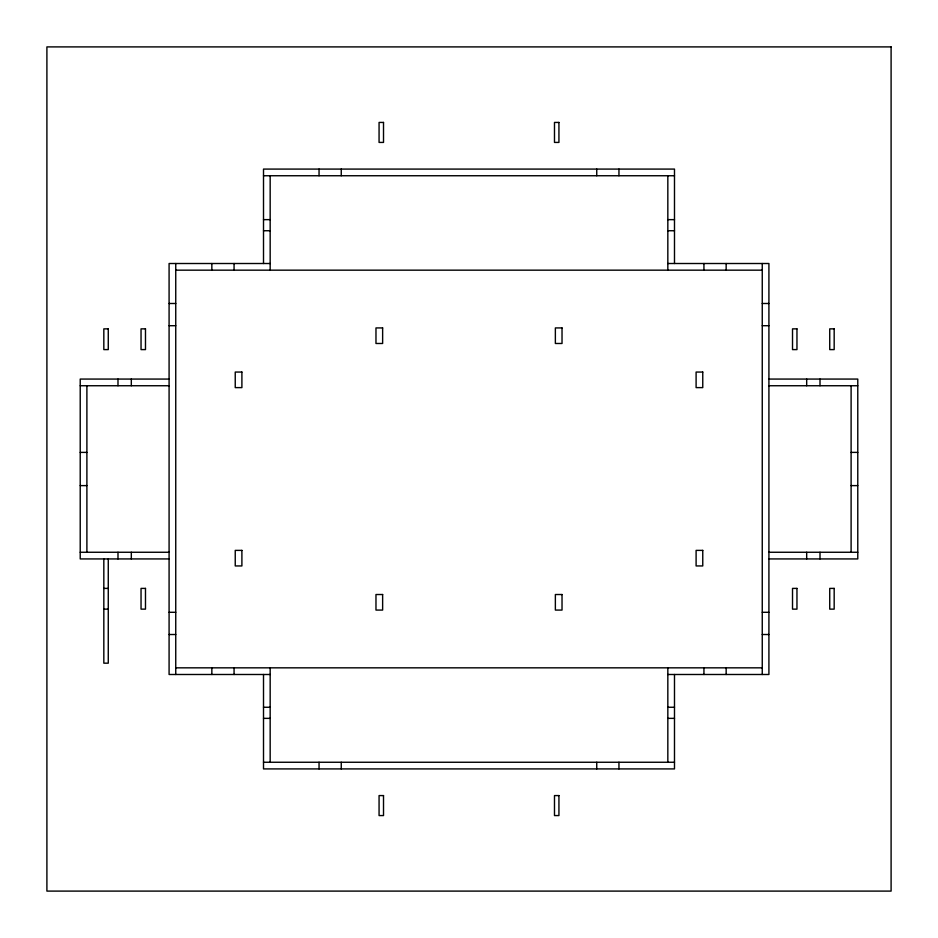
<?xml version="1.0" encoding="UTF-8"?>
<svg xmlns="http://www.w3.org/2000/svg" width="938" height="938" viewBox="0 0 938 938"><rect width="100%" height="100%" fill="white"/><g stroke="black" fill="none" stroke-linecap="round" stroke-linejoin="round"><path stroke-width="1.41" d="M108.269 558.931L108.269 663.178L103.825 663.178L103.825 558.931M263.508 175.746L674.492 175.746M263.508 219.633L270.167 219.633M667.833 219.633L674.492 219.633M263.508 230.736L270.167 230.736M667.833 230.736L674.492 230.736M270.167 263.508L169.086 263.508L169.086 674.492L270.167 674.492M667.833 263.508L768.914 263.508L768.914 674.492L667.833 674.492M175.746 270.167L762.254 270.167M169.086 303.49L175.746 303.49M762.254 303.49L768.914 303.49M169.086 325.709L175.746 325.709M762.254 325.709L768.914 325.709M169.086 379.069L80.222 379.069L80.222 558.931L169.086 558.931M768.914 379.069L857.778 379.069L857.778 558.931L768.914 558.931M80.222 385.741L169.086 385.741M768.914 385.741L857.778 385.741M80.222 452.386L86.894 452.386M851.106 452.386L857.778 452.386M80.222 485.614L86.894 485.614M851.106 485.614L857.778 485.614M80.222 552.259L169.086 552.259M768.914 552.259L857.778 552.259M103.825 588.396L108.269 588.396M103.825 609.137L108.269 609.137M169.086 612.291L175.746 612.291M762.254 612.291L768.914 612.291M169.086 634.51L175.746 634.51M762.254 634.51L768.914 634.51M175.746 667.833L762.254 667.833M263.508 707.264L270.167 707.264M667.833 707.264L674.492 707.264M263.508 718.367L270.167 718.367M667.833 718.367L674.492 718.367M263.508 762.254L674.492 762.254M851.106 385.741L851.106 552.259M820.011 379.069L820.011 385.741M820.011 552.259L820.011 558.931M806.68 379.069L806.68 385.741M806.68 552.259L806.68 558.931M762.254 263.508L762.254 674.492M726.153 263.508L726.153 270.167M726.153 667.833L726.153 674.492M703.934 263.508L703.934 270.167M703.934 667.833L703.934 674.492M674.492 263.508L674.492 169.086L263.508 169.086L263.508 263.508M674.492 674.492L674.492 768.914L263.508 768.914L263.508 674.492M667.833 175.746L667.833 270.167M667.833 667.833L667.833 762.254M618.951 169.086L618.951 175.746M618.951 762.254L618.951 768.914M596.744 169.086L596.744 175.746M596.744 762.254L596.744 768.914M341.256 169.086L341.256 175.746M341.256 762.254L341.256 768.914M319.049 169.086L319.049 175.746M319.049 762.254L319.049 768.914M270.167 175.746L270.167 270.167M270.167 667.833L270.167 762.254M234.066 263.508L234.066 270.167M234.066 667.833L234.066 674.492M211.847 263.508L211.847 270.167M211.847 667.833L211.847 674.492M175.746 263.508L175.746 674.492M131.32 379.069L131.32 385.741M131.32 552.259L131.32 558.931M117.989 379.069L117.989 385.741M117.989 552.259L117.989 558.931M86.894 385.741L86.894 552.259M891.1 46.9L46.9 46.9L46.9 891.1L891.1 891.1L891.1 46.9M383.513 122.432L379.069 122.432L379.069 142.424L383.513 142.424L383.513 122.432M558.931 122.432L554.487 122.432L554.487 142.424L558.931 142.424L558.931 122.432M382.634 327.925L375.974 327.925L375.974 343.484L382.634 343.484L382.634 327.925M562.026 327.925L555.366 327.925L555.366 343.484L562.026 343.484L562.026 327.925M108.269 328.863L103.825 328.863L103.825 349.604L108.269 349.604L108.269 328.863M145.484 328.863L141.04 328.863L141.04 349.604L145.484 349.604L145.484 328.863M796.96 328.863L792.516 328.863L792.516 349.604L796.96 349.604L796.96 328.863M834.175 328.863L829.731 328.863L829.731 349.604L834.175 349.604L834.175 328.863M241.898 372.058L235.239 372.058L235.239 387.617L241.898 387.617L241.898 372.058M702.761 372.058L696.102 372.058L696.102 387.617L702.761 387.617L702.761 372.058M241.898 550.383L235.239 550.383L235.239 565.942L241.898 565.942L241.898 550.383M702.761 550.383L696.102 550.383L696.102 565.942L702.761 565.942L702.761 550.383M145.484 588.396L141.04 588.396L141.04 609.137L145.484 609.137L145.484 588.396M796.96 588.396L792.516 588.396L792.516 609.137L796.96 609.137L796.96 588.396M834.175 588.396L829.731 588.396L829.731 609.137L834.175 609.137L834.175 588.396M382.634 594.516L375.974 594.516L375.974 610.075L382.634 610.075L382.634 594.516M562.026 594.516L555.366 594.516L555.366 610.075L562.026 610.075L562.026 594.516M383.513 795.576L379.069 795.576L379.069 815.568L383.513 815.568L383.513 795.576M558.931 795.576L554.487 795.576L554.487 815.568L558.931 815.568L558.931 795.576"/></g></svg>
